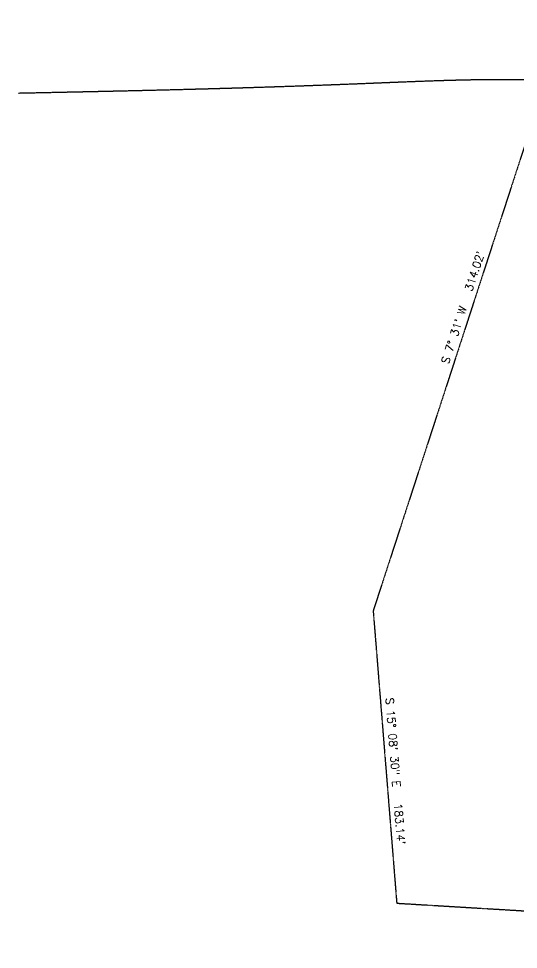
# Model space of a CAD drawing. Extents: x -13328 to 38686, y -130 to 7853.
# Drawn here: x -13328 to -9580, y 33 to 7008 of the extents above; entities that cross this region are included whole.
import ezdxf

# ---------------------------------------------------------------- set-up
doc = ezdxf.new("R2010")
doc.units = 0
doc.header["$LTSCALE"] = 1.5
doc.header["$MEASUREMENT"] = 0
for name, pattern in [('CENTER2', [1.125, 0.75, -0.125, 0.125, -0.125]), ('CONTINOUS', [0]), ('PHANTOM2', [1.25, 0.625, -0.125, 0.125, -0.125, 0.125, -0.125])]:
    doc.linetypes.add(name, pattern=pattern)
doc.layers.get('DEFPOINTS').update_dxf_attribs({"color": 11})
for name, color, linetype in [('00SURVEY$0$PLTEXT', 2, 'Continuous'), ('C-PROP-LINE', 7, 'PHANTOM2'), ('Outline', 6, 'CONTINOUS')]:
    doc.layers.add(name, color=color, linetype=linetype)
doc.styles.add('00SURVEY$0$PROPLINE', font='simplex.shx')

# ---------------------------------------------------------------- blocks, each defined once
blk = doc.blocks.new('PROPERTY BOUNDARY W RD CURVES')
at = {"layer": 'C-PROP-LINE'}
for p, q in [((642.9, 5822.4), (-307.7, 2176)), ((3511.5, 5830.2), (642.9, 5822.4)), ((5775, 0), (4963.2, 5742.1)), ((-307.7, 2176), (0, 0)), ((0, 0), (5775, 0))]:
    blk.add_line(p, q, dxfattribs=at)
blk.add_arc((3536, -5773.8), 11604, 82.93534, 90.12094, dxfattribs=at)
at = {"layer": 'DEFPOINTS'}
for radius in [12396, 12000]:
    blk.add_arc((3536, -5773.8), radius, 82.93534, 90.12094, dxfattribs=at)
at = {"layer": '00SURVEY$0$PLTEXT', "transparency": 33554687, "char_height": 60, "width": 1863.407, "attachment_point": 2, "style": '00SURVEY$0$PROPLINE'}
for s, insert, rotation in [("S 82%%D 45' W   239.05'", (1707.5, 5936.5), 0.21741), ("R 967', L=121.24'", (4504.8, 5875.8), 355.28757), ("S 7%%D 31' W   314.02'", (198.6, 4493.4), 75.51844), ('N 15%%D 08\' 30" W   483.37\'', (5572.7, 2143.4), 278.00668), ('S 15%%D 08\' 30" E   183.14\'', (-39.5, 991.6), 278.00668), ('N 82%%D 54\' 20" E   481.25\'', (3535.1, 82.9), 0.27904)]:
    blk.add_mtext(s, dxfattribs=dict(at, insert=insert, rotation=rotation))

msp = doc.modelspace()

# ---------------------------------------------------------------- linework, layer by layer
at = {"layer": 'Outline', "linetype": 'CENTER2', "ltscale": 3}
msp.add_spline([(2834.0147, 4904.4358), (1672.8457, 4711.002), (1030.6841, 4658.2474), (379.7257, 4702.2096), (-438.3706, 4895.6433), (-1414.8081, 5212.1713), (-2268.0913, 5563.8691), (-3033.4072, 5774.8877), (-4018.6416, 5941.9441), (-5054.4276, 6168.3403), (-6292.7122, 6365.244), (-8316.074, 6480.9445), (-9479.1513, 6547.6285), (-10688.259, 6521.7741), (-11513.2072, 6491.825), (-13328.0487, 6447.6432)], degree=3, dxfattribs=at)

# ---------------------------------------------------------------- block references
at = {"layer": 'C-PROP-LINE', "rotation": 356.5629906977373}
msp.add_blockref('PROPERTY BOUNDARY W RD CURVES', (-10492.6324, 378.8783), dxfattribs=at)

doc.saveas('drawing.dxf')
